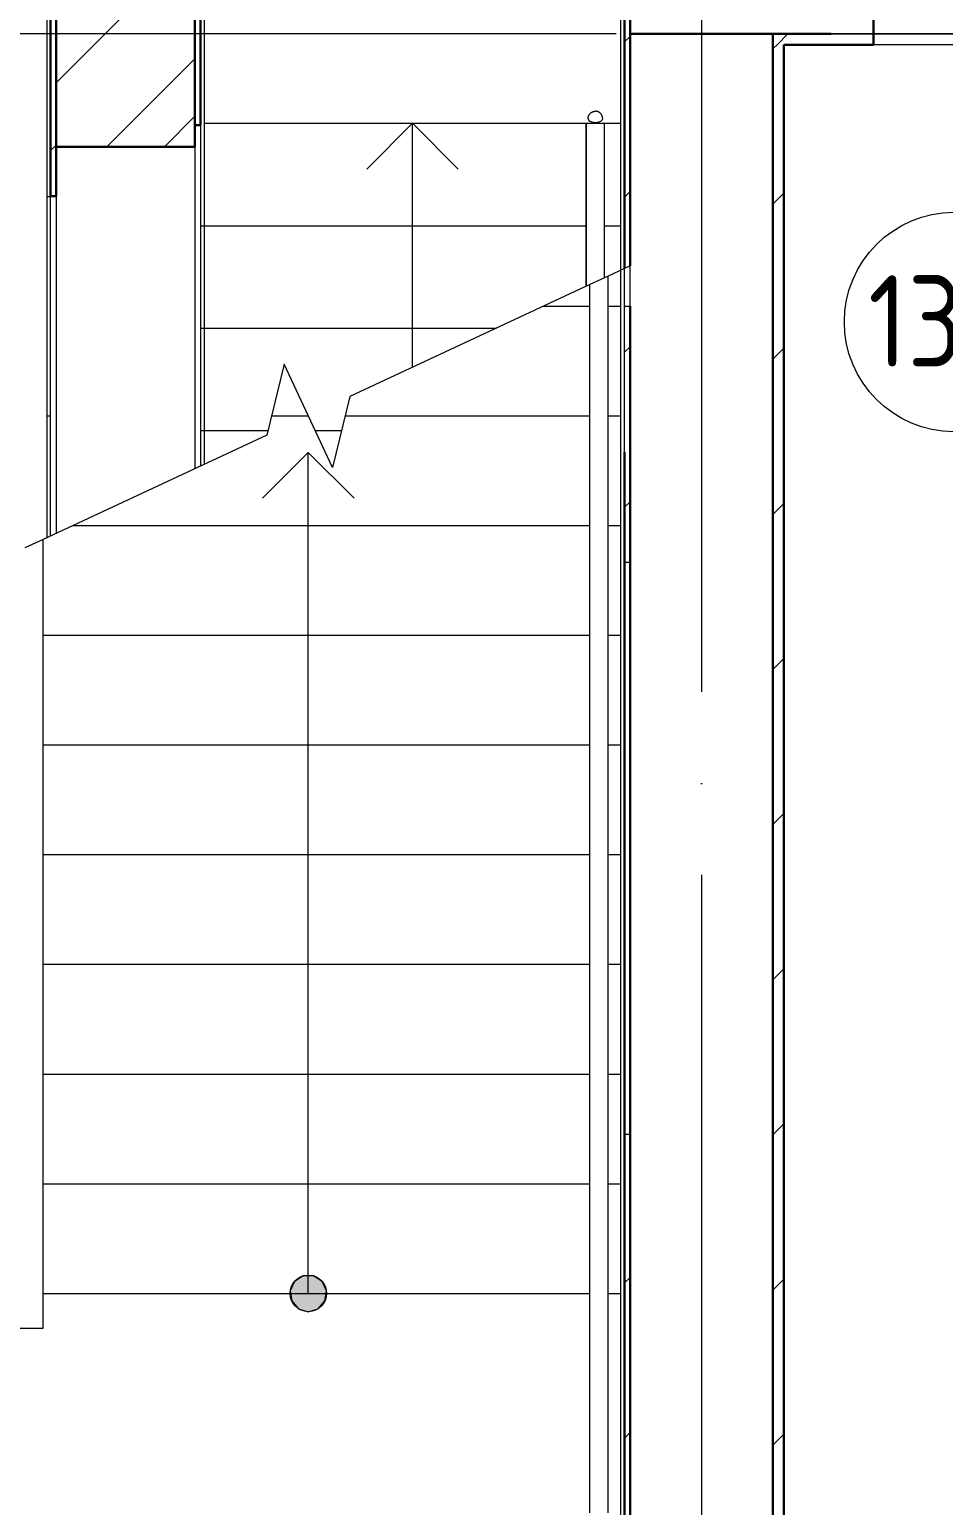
# Model space of a CAD drawing. Header units: millimetres. Extents: x -88595 to 880822, y -1054509 to -148035.
# Drawn here: x 192226 to 194725, y -272077 to -268040 of the extents above; entities that cross this region are included whole.
import ezdxf

# ---------------------------------------------------------------- set-up
doc = ezdxf.new("R2010")
doc.units = ezdxf.units.MM
doc.linetypes.add('ADSK_Линия сетки', pattern=[25, 20, -2.5, 0, -2.5])
for name, color, linetype, lineweight in [('Лестницы', 7, 'Continuous', 9), ('Марки помещений', 7, 'Continuous', 20), ('Оборудование', 7, 'Continuous', 18), ('Ограждение', 7, 'Continuous', 9), ('Оси', 7, 'Continuous', 9), ('Перекрытие', 7, 'Continuous', 18), ('Стены внутренние', 7, 'Continuous', 18), ('Стены наружные', 7, 'Continuous', 18), ('Стены штриховка', 7, 'Continuous', 9), ('Стрелки вверх', 7, 'Continuous', 18)]:
    doc.layers.add(name, color=color, linetype=linetype, lineweight=lineweight)
doc.styles.add('GOST Common_3', font='GOST_Common.ttf', dxfattribs={"width": 0.9, "height": 2.5})

# ---------------------------------------------------------------- blocks, each defined once
blk = doc.blocks.new('1 этаж')
at = {"layer": 'Ограждение'}
h = blk.add_hatch(dxfattribs=at)
h.set_pattern_fill('FP_25', color=256, style=0, pattern_type=2)
h.set_pattern_definition([(0, (215928.7, 665702.34), (0, 600), []), (90, (215928.7, 665702.34), (-600, 4e-14), [])])
h.paths.add_polyline_path([(228402.7, 658884.2), (228412.7, 658888.9), (228412.7, 662047.6), (228402.7, 662037.6), (228402.7, 658917.6)])
at = {"layer": 'Стрелки вверх'}
h = blk.add_hatch(color=256, dxfattribs=at)
edge = h.paths.add_edge_path()
edge.add_arc((229117.7, 656817.6), 50, 0, 360)
blk.add_hatch(color=256, dxfattribs=at).paths.add_polyline_path([(229117.7, 656767.6), (229144.7, 656775.5), (229163.2, 656796.8), (229167.2, 656824.7), (229155.5, 656850.3), (229131.8, 656865.6), (229103.6, 656865.6), (229079.9, 656850.3), (229068.2, 656824.7), (229072.2, 656796.8), (229090.7, 656775.5)])
at = {"layer": 'Лестницы'}
for p, q in [((228832.7, 660017.6), (229877.7, 660017.6)), ((229927.7, 660017.6), (229972.7, 660017.6)), ((228822.7, 659737.6), (229877.7, 659737.6)), ((228822.7, 659737.6), (229877.7, 659737.6)), ((229927.7, 659737.6), (229972.7, 659737.6)), ((229927.7, 659737.6), (229972.7, 659737.6)), ((229997.7, 659628), (229937.7, 659600)), ((229997.7, 659517.6), (229997.7, 659628)), ((229887.7, 659576.7), (229231, 659270.4)), ((229761.1, 659517.6), (229887.7, 659517.6)), ((229761.1, 659517.6), (229887.7, 659517.6)), ((229937.7, 659517.6), (229972.7, 659517.6)), ((229937.7, 659517.6), (229972.7, 659517.6)), ((229982.7, 659517.6), (229997.7, 659517.6)), ((229982.7, 659517.6), (229997.7, 659517.6)), ((228822.7, 659457.6), (229632.4, 659457.6)), ((228822.7, 659457.6), (229632.4, 659457.6)), ((229051.7, 659359.2), (229004.4, 659164.8)), ((229183.7, 659076), (229051.7, 659359.2)), ((229231, 659270.4), (229183.7, 659076)), ((229017.3, 659217.6), (229117.7, 659217.6)), ((229017.3, 659217.6), (229117.7, 659217.6)), ((229218.2, 659217.6), (229887.7, 659217.6)), ((229218.2, 659217.6), (229887.7, 659217.6)), ((229937.7, 659217.6), (229972.7, 659217.6)), ((229937.7, 659217.6), (229972.7, 659217.6)), ((228822.7, 659177.6), (229007.5, 659177.6)), ((228822.7, 659177.6), (229007.5, 659177.6)), ((229136.4, 659177.6), (229208.4, 659177.6)), ((229136.4, 659177.6), (229208.4, 659177.6)), ((229004.4, 659164.8), (228392.7, 658879.5)), ((228474.4, 658917.6), (229887.7, 658917.6)), ((228474.4, 658917.6), (229887.7, 658917.6)), ((229937.7, 658917.6), (229972.7, 658917.6)), ((229937.7, 658917.6), (229972.7, 658917.6)), ((228392.7, 658617.6), (229887.7, 658617.6)), ((228392.7, 658617.6), (229887.7, 658617.6)), ((229937.7, 658617.6), (229972.7, 658617.6)), ((229937.7, 658617.6), (229972.7, 658617.6)), ((228392.7, 658317.6), (229887.7, 658317.6)), ((228392.7, 658317.6), (229887.7, 658317.6)), ((229937.7, 658317.6), (229972.7, 658317.6)), ((229937.7, 658317.6), (229972.7, 658317.6)), ((228392.7, 658017.6), (229887.7, 658017.6)), ((228392.7, 658017.6), (229887.7, 658017.6)), ((229937.7, 658017.6), (229972.7, 658017.6)), ((229937.7, 658017.6), (229972.7, 658017.6)), ((228392.7, 657717.6), (229887.7, 657717.6)), ((228392.7, 657717.6), (229887.7, 657717.6)), ((229937.7, 657717.6), (229972.7, 657717.6)), ((229937.7, 657717.6), (229972.7, 657717.6)), ((228392.7, 657417.6), (229887.7, 657417.6)), ((228392.7, 657417.6), (229887.7, 657417.6)), ((229937.7, 657417.6), (229972.7, 657417.6)), ((229937.7, 657417.6), (229972.7, 657417.6)), ((228392.7, 657117.6), (229887.7, 657117.6)), ((228392.7, 657117.6), (229887.7, 657117.6)), ((229937.7, 657117.6), (229972.7, 657117.6)), ((229937.7, 657117.6), (229972.7, 657117.6)), ((228392.7, 656817.6), (229887.7, 656817.6)), ((228392.7, 656817.6), (229887.7, 656817.6)), ((229937.7, 656817.6), (229972.7, 656817.6)), ((229937.7, 656817.6), (229972.7, 656817.6))]:
    blk.add_line(p, q, dxfattribs=at)
at = {"layer": 'Марки помещений'}
blk.add_circle((230883.7, 659474.3), 300, dxfattribs=at)
at = {"layer": 'Ограждение'}
for p, q in [((228402.7, 662037.6), (228402.7, 658884.2)), ((229972.7, 660017.6), (229972.7, 662037.6)), ((228832.7, 660887.6), (228832.7, 660017.6)), ((228832.7, 660017.6), (228832.7, 659084.7)), ((229877.7, 660017.6), (229877.7, 659572)), ((229877.7, 660017.6), (229927.7, 660017.6)), ((229877.7, 659572), (229877.7, 660017.6)), ((229927.7, 659595.3), (229927.7, 660017.6)), ((229927.7, 659595.3), (229927.7, 660017.6)), ((229972.7, 659616.3), (229972.7, 660017.6)), ((229982.7, 659621), (229972.7, 659616.3)), ((229972.7, 656517.6), (229972.7, 659616.3)), ((229982.7, 659117.6), (229982.7, 659621)), ((229937.7, 659600), (229887.7, 659576.7)), ((229887.7, 656517.6), (229887.7, 659576.7)), ((229937.7, 656517.6), (229937.7, 659600)), ((228392.7, 658879.5), (228342.7, 658856.2)), ((228392.7, 656817.6), (228392.7, 658879.5)), ((228392.7, 656722.6), (228392.7, 656817.6)), ((228017.7, 656722.6), (228392.7, 656722.6)), ((229887.7, 656217.6), (229887.7, 656517.6)), ((229937.7, 656217.6), (229937.7, 656517.6)), ((229972.7, 654892.6), (229972.7, 656517.6))]:
    blk.add_line(p, q, dxfattribs=at)
at = {"layer": 'Ограждение', "flags": 128}
for points in [[(229882.7, 660030.5), (229882.8, 660032), (229882.9, 660033.6), (229883.2, 660035), (229883.6, 660036.5), (229884.1, 660037.8), (229884.6, 660039.1), (229885.2, 660040.2), (229885.9, 660041.3), (229886.6, 660042.3), (229887.2, 660043.2), (229887.9, 660044), (229888.6, 660044.7), (229889.3, 660045.4), (229890, 660045.9), (229890.7, 660046.5), (229891.3, 660046.9), (229892, 660047.4), (229892.6, 660047.7), (229893.2, 660048.1), (229893.8, 660048.4), (229894.3, 660048.6), (229894.9, 660048.9), (229895.4, 660049.1), (229895.9, 660049.3), (229896.4, 660049.5), (229896.9, 660049.6), (229897.4, 660049.8), (229897.9, 660049.9), (229898.3, 660050), (229898.8, 660050.1), (229899.2, 660050.2), (229899.7, 660050.3), (229900.1, 660050.3), (229900.5, 660050.4), (229900.9, 660050.4), (229901.4, 660050.4), (229901.8, 660050.5), (229902.2, 660050.5), (229902.6, 660050.5), (229902.7, 660050.5)], [(229922.7, 660030.5), (229922.7, 660032), (229922.5, 660033.6), (229922.2, 660035), (229921.8, 660036.5), (229921.3, 660037.8), (229920.8, 660039.1), (229920.2, 660040.2), (229919.5, 660041.3), (229918.9, 660042.3), (229918.2, 660043.2), (229917.5, 660044), (229916.8, 660044.7), (229916.1, 660045.4), (229915.4, 660045.9), (229914.7, 660046.5), (229914.1, 660046.9), (229913.5, 660047.4), (229912.8, 660047.7), (229912.2, 660048.1), (229911.7, 660048.4), (229911.1, 660048.6), (229910.6, 660048.9), (229910, 660049.1), (229909.5, 660049.3), (229909, 660049.5), (229908.5, 660049.6), (229908, 660049.8), (229907.6, 660049.9), (229907.1, 660050), (229906.6, 660050.1), (229906.2, 660050.2), (229905.8, 660050.3), (229905.3, 660050.3), (229904.9, 660050.4), (229904.5, 660050.4), (229904.1, 660050.4), (229903.6, 660050.5), (229903.2, 660050.5), (229902.8, 660050.5), (229902.7, 660050.5)], [(229900.7, 660017.6), (229902.7, 660017.6), (229904.7, 660017.6)]]:
    blk.add_lwpolyline(points, dxfattribs=at)
at = {"layer": 'Ограждение'}
for start_param, end_param in [(2.98122, 4.712389), (4.712389, 6.464546)]:
    blk.add_ellipse((229902.7, 660030.5), major_axis=(20, 0), ratio=0.515534, start_param=start_param, end_param=end_param, dxfattribs=at)
at = {"layer": 'Оси', "linetype": 'ADSK_Линия сетки', "ltscale": 100}
for p, q in [((230192.7, 662962.6), (230192.7, 631836.5)), ((252460, 660262.6), (175520.4, 660262.6))]:
    blk.add_line(p, q, dxfattribs=at)
at = {"layer": 'Перекрытие', "color": 49, "ltscale": 100, "true_color": 0x464646}
for p, q in [((228832.7, 660017.6), (229877.7, 660017.6)), ((229927.7, 660017.6), (229972.7, 660017.6))]:
    blk.add_line(p, q, dxfattribs=at)
at = {"layer": 'Стены внутренние', "lineweight": 30}
for p, q in [((229997.7, 662062.6), (229997.7, 659628)), ((230663.1, 660262.6), (230663.1, 660812.6)), ((230387.7, 660262.6), (229997.7, 660262.6)), ((230387.7, 654257.6), (230387.7, 660262.6)), ((229997.7, 659517.6), (229997.7, 654867.6))]:
    blk.add_line(p, q, dxfattribs=at)
at = {"layer": 'Стены внутренние'}
blk.add_line((230547.7, 660262.6), (230663.1, 660262.6), dxfattribs=at)
at = {"layer": 'Стены наружные', "lineweight": 30}
for p, q in [((228412.7, 662047.6), (228412.7, 659818.3)), ((228427.7, 659818.3), (228427.7, 662062.6)), ((229982.7, 662047.6), (229982.7, 659621)), ((229997.7, 659628), (229997.7, 662062.6)), ((228822.7, 660013), (228822.7, 660877.6)), ((228807.7, 660862.6), (228807.7, 659953.7)), ((230547.7, 660262.6), (230387.7, 660262.6)), ((230663.1, 660232.6), (230663.1, 660262.6)), ((230417.7, 660232.6), (230663.1, 660232.6)), ((230417.7, 654257.6), (230417.7, 660232.6)), ((228807.7, 660013), (228822.7, 660013)), ((228427.7, 659953.7), (228807.7, 659953.7)), ((228412.7, 659818.3), (228427.7, 659818.3)), ((229997.7, 654867.6), (229997.7, 659517.6)), ((229982.7, 659118.2), (229982.7, 654882.6))]:
    blk.add_line(p, q, dxfattribs=at)
at = {"layer": 'Стены наружные', "linetype": 'Continuous', "lineweight": 9}
for p, q in [((228427.7, 660128.6), (228807.7, 660508.6)), ((230399.4, 660232.6), (230429.4, 660262.6)), ((229982.7, 660240.2), (229997.7, 660255.2)), ((230387.7, 660220.9), (230399.4, 660232.6)), ((228567.1, 659953.7), (228807.7, 660194.3)), ((228724.2, 659953.7), (228807.7, 660037.1)), ((228412.7, 659943), (228427.7, 659958)), ((229982.7, 659815.9), (229997.7, 659830.9)), ((230387.7, 659796.7), (230417.7, 659826.7)), ((229982.7, 659391.7), (229997.7, 659406.7)), ((230387.7, 659372.4), (230417.7, 659402.4)), ((229982.7, 658967.4), (229997.7, 658982.4)), ((230387.7, 658948.2), (230417.7, 658978.2)), ((230387.7, 658523.9), (230417.7, 658553.9)), ((230387.7, 658099.6), (230417.7, 658129.6)), ((230387.7, 657675.4), (230417.7, 657705.4)), ((230387.7, 657251.1), (230417.7, 657281.1)), ((229982.7, 656846.1), (229997.7, 656861.1)), ((230387.7, 656826.8), (230417.7, 656856.8)), ((229982.7, 656421.8), (229997.7, 656436.8)), ((230387.7, 656402.6), (230417.7, 656432.6))]:
    blk.add_line(p, q, dxfattribs=at)
at = {"layer": 'Стены наружные'}
for p, q in [((230547.7, 660262.6), (232857.7, 660262.6)), ((232313.1, 660232.6), (230663.1, 660232.6)), ((228822.7, 660013), (228822.7, 659080)), ((228807.7, 659953.7), (228807.7, 659073)), ((228412.7, 658888.9), (228412.7, 659818.3)), ((228427.7, 659818.3), (228427.7, 658895.9))]:
    blk.add_line(p, q, dxfattribs=at)
at = {"layer": 'Стены штриховка'}
for p, q in [((229982.7, 658817.6), (229997.7, 658817.6)), ((229997.7, 657252.4), (229982.7, 657252.4))]:
    blk.add_line(p, q, dxfattribs=at)
at = {"layer": 'Стрелки вверх'}
for p, q in [((229402.7, 660017.6), (229277.7, 659892.6)), ((229402.7, 659737.6), (229402.7, 660017.6)), ((229402.7, 660017.6), (229527.7, 659892.6)), ((229402.7, 659457.6), (229402.7, 659737.6)), ((229402.7, 659350.5), (229402.7, 659457.6)), ((229117.7, 659117.6), (228992.7, 658992.6)), ((229117.7, 658917.6), (229117.7, 659117.6)), ((229117.7, 659117.6), (229242.7, 658992.6)), ((229117.7, 658617.6), (229117.7, 658917.6)), ((229117.7, 658317.6), (229117.7, 658617.6)), ((229117.7, 658017.6), (229117.7, 658317.6)), ((229117.7, 657717.6), (229117.7, 658017.6)), ((229117.7, 657417.6), (229117.7, 657717.6)), ((229117.7, 657117.6), (229117.7, 657417.6)), ((229117.7, 656817.6), (229117.7, 657117.6)), ((229079.9, 656850.3), (229068.2, 656824.7)), ((229103.6, 656865.6), (229079.9, 656850.3)), ((229131.8, 656865.6), (229103.6, 656865.6)), ((229155.5, 656850.3), (229131.8, 656865.6)), ((229167.2, 656824.7), (229155.5, 656850.3)), ((229068.2, 656824.7), (229072.2, 656796.8)), ((229072.2, 656796.8), (229090.7, 656775.5)), ((229144.7, 656775.5), (229163.2, 656796.8)), ((229163.2, 656796.8), (229167.2, 656824.7)), ((229090.7, 656775.5), (229117.7, 656767.6)), ((229117.7, 656767.6), (229144.7, 656775.5))]:
    blk.add_line(p, q, dxfattribs=at)
blk.add_circle((229117.7, 656817.6), 50, dxfattribs=at)
at = {"layer": 'Марки помещений', "style": 'GOST Common_3', "width": 0.9}
blk.add_text('132', height=250, dxfattribs=at).set_placement((230648.8, 659352))

msp = doc.modelspace()

# ---------------------------------------------------------------- block references
at = {"layer": 'Оборудование', "color": 5, "true_color": 0x0000ff}
msp.add_blockref('1 этаж', (-36129.5, -928314.5), dxfattribs=at)

doc.saveas('drawing.dxf')
